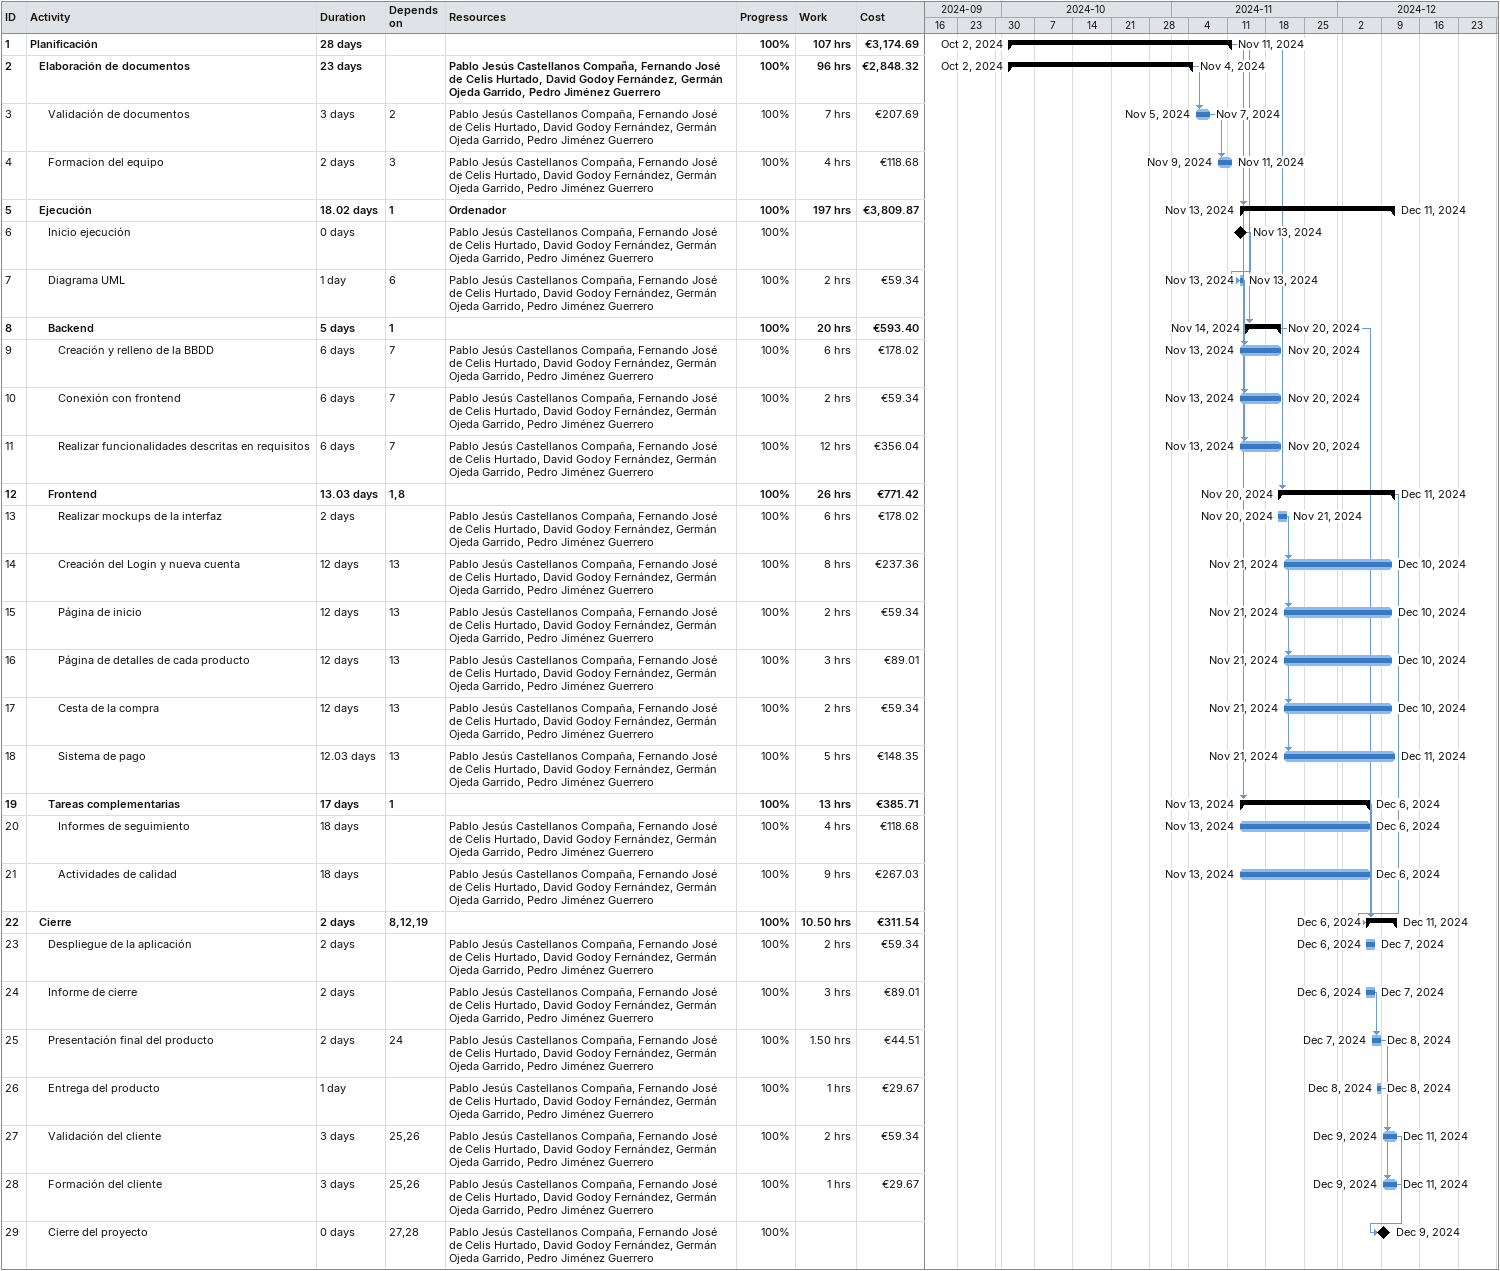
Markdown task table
| ID | Level | Task | Duration | Start | Finish | Predecessors | Resources | % complete | Work (h) | Cost (€) |
|---|---|---|---|---|---|---|---|---|---|---|
| 1 | 1 | **Planificación** | 28d | 2024-10-02 | 2024-11-11 |  |  | 100 | 107 | 3174.69 |
| 2 | 2 | **Elaboración de documentos** | 23d | 2024-10-02 | 2024-11-04 |  | Pablo Jesús Castellanos Compaña, Fernando José de Celis Hurtado, David Godoy Fernández, Germán Ojeda Garrido, Pedro Jiménez Guerrero | 100 | 96 | 2848.32 |
| 3 | 3 | Validación de documentos | 3d | 2024-11-05 | 2024-11-07 | 2 | Pablo Jesús Castellanos Compaña, Fernando José de Celis Hurtado, David Godoy Fernández, Germán Ojeda Garrido, Pedro Jiménez Guerrero | 100 | 7 | 207.69 |
| 4 | 3 | Formacion del equipo | 2d | 2024-11-09 | 2024-11-11 | 3 | Pablo Jesús Castellanos Compaña, Fernando José de Celis Hurtado, David Godoy Fernández, Germán Ojeda Garrido, Pedro Jiménez Guerrero | 100 | 4 | 118.68 |
| 5 | 2 | **Ejecución** | 18.02d | 2024-11-13 | 2024-12-11 | 1 | Ordenador | 100 | 197 | 3809.87 |
| 6 | 3 | Inicio ejecución | 0d | 2024-11-13 | 2024-11-13 |  | Pablo Jesús Castellanos Compaña, Fernando José de Celis Hurtado, David Godoy Fernández, Germán Ojeda Garrido, Pedro Jiménez Guerrero | 100 |  |  |
| 7 | 3 | Diagrama UML | 1d | 2024-11-13 | 2024-11-13 | 6 | Pablo Jesús Castellanos Compaña, Fernando José de Celis Hurtado, David Godoy Fernández, Germán Ojeda Garrido, Pedro Jiménez Guerrero | 100 | 2 | 59.34 |
| 8 | 3 | **Backend** | 5d | 2024-11-14 | 2024-11-20 | 1 |  | 100 | 20 | 593.40 |
| 9 | 4 | Creación y relleno de la BBDD | 6d | 2024-11-13 | 2024-11-20 | 7 | Pablo Jesús Castellanos Compaña, Fernando José de Celis Hurtado, David Godoy Fernández, Germán Ojeda Garrido, Pedro Jiménez Guerrero | 100 | 6 | 178.02 |
| 10 | 4 | Conexión con frontend | 6d | 2024-11-13 | 2024-11-20 | 7 | Pablo Jesús Castellanos Compaña, Fernando José de Celis Hurtado, David Godoy Fernández, Germán Ojeda Garrido, Pedro Jiménez Guerrero | 100 | 2 | 59.34 |
| 11 | 4 | Realizar funcionalidades descritas en requisitos | 6d | 2024-11-13 | 2024-11-20 | 7 | Pablo Jesús Castellanos Compaña, Fernando José de Celis Hurtado, David Godoy Fernández, Germán Ojeda Garrido, Pedro Jiménez Guerrero | 100 | 12 | 356.04 |
| 12 | 3 | **Frontend** | 13.03d | 2024-11-20 | 2024-12-11 | 1, 8 |  | 100 | 26 | 771.42 |
| 13 | 4 | Realizar mockups de la interfaz | 2d | 2024-11-20 | 2024-11-21 |  | Pablo Jesús Castellanos Compaña, Fernando José de Celis Hurtado, David Godoy Fernández, Germán Ojeda Garrido, Pedro Jiménez Guerrero | 100 | 6 | 178.02 |
| 14 | 4 | Creación del Login y nueva cuenta | 12d | 2024-11-21 | 2024-12-10 | 13 | Pablo Jesús Castellanos Compaña, Fernando José de Celis Hurtado, David Godoy Fernández, Germán Ojeda Garrido, Pedro Jiménez Guerrero | 100 | 8 | 237.36 |
| 15 | 4 | Página de inicio | 12d | 2024-11-21 | 2024-12-10 | 13 | Pablo Jesús Castellanos Compaña, Fernando José de Celis Hurtado, David Godoy Fernández, Germán Ojeda Garrido, Pedro Jiménez Guerrero | 100 | 2 | 59.34 |
| 16 | 4 | Página de detalles de cada producto | 12d | 2024-11-21 | 2024-12-10 | 13 | Pablo Jesús Castellanos Compaña, Fernando José de Celis Hurtado, David Godoy Fernández, Germán Ojeda Garrido, Pedro Jiménez Guerrero | 100 | 3 | 89.01 |
| 17 | 4 | Cesta de la compra | 12d | 2024-11-21 | 2024-12-10 | 13 | Pablo Jesús Castellanos Compaña, Fernando José de Celis Hurtado, David Godoy Fernández, Germán Ojeda Garrido, Pedro Jiménez Guerrero | 100 | 2 | 59.34 |
| 18 | 4 | Sistema de pago | 12.03d | 2024-11-21 | 2024-12-11 | 13 | Pablo Jesús Castellanos Compaña, Fernando José de Celis Hurtado, David Godoy Fernández, Germán Ojeda Garrido, Pedro Jiménez Guerrero | 100 | 5 | 148.35 |
| 19 | 3 | **Tareas complementarias** | 17d | 2024-11-13 | 2024-12-06 | 1 |  | 100 | 13 | 385.71 |
| 20 | 4 | Informes de seguimiento | 18d | 2024-11-13 | 2024-12-06 |  | Pablo Jesús Castellanos Compaña, Fernando José de Celis Hurtado, David Godoy Fernández, Germán Ojeda Garrido, Pedro Jiménez Guerrero | 100 | 4 | 118.68 |
| 21 | 4 | Actividades de calidad | 18d | 2024-11-13 | 2024-12-06 |  | Pablo Jesús Castellanos Compaña, Fernando José de Celis Hurtado, David Godoy Fernández, Germán Ojeda Garrido, Pedro Jiménez Guerrero | 100 | 9 | 267.03 |
| 22 | 2 | **Cierre** | 2d | 2024-12-06 | 2024-12-11 | 8, 12, 19 |  | 100 | 10.50 | 311.54 |
| 23 | 3 | Despliegue de la aplicación | 2d | 2024-12-06 | 2024-12-07 |  | Pablo Jesús Castellanos Compaña, Fernando José de Celis Hurtado, David Godoy Fernández, Germán Ojeda Garrido, Pedro Jiménez Guerrero | 100 | 2 | 59.34 |
| 24 | 3 | Informe de cierre | 2d | 2024-12-06 | 2024-12-07 |  | Pablo Jesús Castellanos Compaña, Fernando José de Celis Hurtado, David Godoy Fernández, Germán Ojeda Garrido, Pedro Jiménez Guerrero | 100 | 3 | 89.01 |
| 25 | 3 | Presentación final del producto | 2d | 2024-12-07 | 2024-12-08 | 24 | Pablo Jesús Castellanos Compaña, Fernando José de Celis Hurtado, David Godoy Fernández, Germán Ojeda Garrido, Pedro Jiménez Guerrero | 100 | 1.50 | 44.51 |
| 26 | 3 | Entrega del producto | 1d | 2024-12-08 | 2024-12-08 |  | Pablo Jesús Castellanos Compaña, Fernando José de Celis Hurtado, David Godoy Fernández, Germán Ojeda Garrido, Pedro Jiménez Guerrero | 100 | 1 | 29.67 |
| 27 | 3 | Validación del cliente | 3d | 2024-12-09 | 2024-12-11 | 25, 26 | Pablo Jesús Castellanos Compaña, Fernando José de Celis Hurtado, David Godoy Fernández, Germán Ojeda Garrido, Pedro Jiménez Guerrero | 100 | 2 | 59.34 |
| 28 | 3 | Formación del cliente | 3d | 2024-12-09 | 2024-12-11 | 25, 26 | Pablo Jesús Castellanos Compaña, Fernando José de Celis Hurtado, David Godoy Fernández, Germán Ojeda Garrido, Pedro Jiménez Guerrero | 100 | 1 | 29.67 |
| 29 | 3 | Cierre del proyecto | 0d | 2024-12-09 | 2024-12-09 | 27, 28 | Pablo Jesús Castellanos Compaña, Fernando José de Celis Hurtado, David Godoy Fernández, Germán Ojeda Garrido, Pedro Jiménez Guerrero | 100 |  |  |
